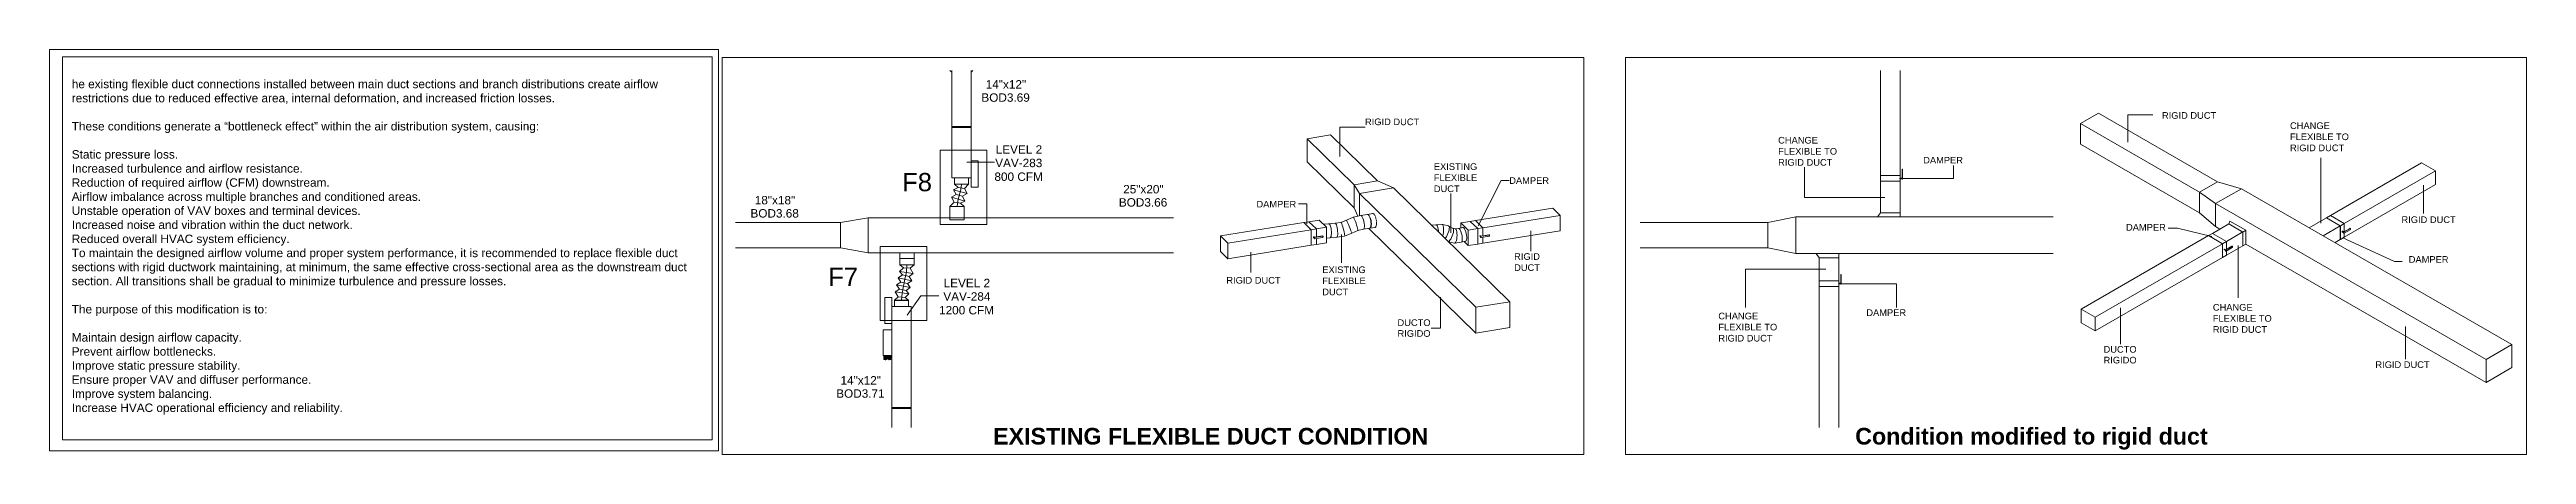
# Model space of a CAD drawing. Header units: metres. Extents: x -2 to 237, y -8 to 52.
# Drawn here: x 192.26 to 236.91, y 20.15 to 27.46 of the extents above; entities that cross this region are included whole.
import ezdxf

# ---------------------------------------------------------------- set-up
doc = ezdxf.new("R2010")
doc.units = ezdxf.units.M
doc.layers.get('0').update_dxf_attribs({"lineweight": 0})
doc.layers.add('DETALLE FORD_dwg', color=7, linetype='Continuous', lineweight=5, true_color=0x767676)
doc.layers.add('PDF_Geometry', color=7, linetype='Continuous', lineweight=0, true_color=0xaaaaaa)
for name, color, linetype, lineweight in [('G-ANNO-TEXT', 7, 'Continuous', 5), ('HVAC - Ductos', 5, 'Continuous', 0), ('M-HVAC-DUCT', 7, 'Continuous', 5), ('PDF_Text', 7, 'Continuous', 0), ('pie de plano', 251, 'Continuous', 0)]:
    doc.layers.add(name, color=color, linetype=linetype, lineweight=lineweight)
doc.styles.add('Arial', font='arial.ttf', dxfattribs={"height": 0.329893})
doc.styles.add('Arial_1', font='arial.ttf', dxfattribs={"height": 0.151898})
doc.styles.add('Arial_2', font='arial.ttf', dxfattribs={"height": 0.12})
doc.styles.add('PDF Helvetica', font='')
doc.styles.get('PDF Helvetica').set_extended_font_data('Helvetica')

# ---------------------------------------------------------------- blocks, each defined once
blk = doc.blocks.new('DETALLE FORD_dwg-3090271-PLANTA BAJA')
at = {"layer": 'HVAC - Ductos'}
for p, q in [((29.201, -95.072), (29.7, -95.072)), ((27.428, -96.076), (32.927, -96.076))]:
    blk.add_line(p, q, dxfattribs=at)
at = {"layer": 'HVAC - Ductos', "flags": 128}
for points in [[(28.9, -93.416), (28.931, -93.446), (28.931, -93.416)], [(29.283, -93.416), (29.283, -94.431), (28.931, -94.431), (28.931, -93.416)], [(29.313, -93.416), (29.283, -93.446), (29.283, -93.416)], [(29.045, -95.531), (28.981, -95.471), (29.233, -95.471), (29.16, -95.549), (29.21, -95.636), (28.963, -95.572), (29.045, -95.531), (29.16, -95.549)], [(28.981, -95.471), (28.985, -95.471), (29.004, -95.471), (29.031, -95.471), (29.068, -95.471), (29.105, -95.471), (29.146, -95.471), (29.182, -95.471), (29.21, -95.471), (29.228, -95.471), (29.233, -95.471)], [(29.027, -95.874), (29.04, -95.773), (29.068, -95.673), (29.095, -95.572), (29.105, -95.471)], [(28.976, -95.796), (28.898, -95.874), (28.898, -96.076)], [(29.013, -95.654), (28.963, -95.572), (29.21, -95.636), (29.123, -95.686), (29.169, -95.773), (28.926, -95.705), (29.013, -95.654), (29.123, -95.686)], [(29.155, -96.076), (29.155, -95.874), (29.091, -95.81), (29.169, -95.773), (28.926, -95.705), (28.976, -95.796), (29.091, -95.81)], [(25.035, -96.163), (26.924, -96.163), (26.924, -96.621), (25.035, -96.621)], [(32.927, -96.708), (27.428, -96.708), (27.428, -96.076)], [(28.898, -96.076), (28.898, -96.113), (28.903, -96.113), (28.917, -96.113), (28.935, -96.113), (28.963, -96.113), (28.995, -96.113), (29.027, -96.113), (29.059, -96.113), (29.091, -96.113), (29.118, -96.113), (29.137, -96.113), (29.15, -96.113), (29.155, -96.113), (29.155, -96.076)], [(28.184, -96.988), (28.239, -97.079), (27.987, -97.043), (28.06, -96.978), (27.996, -96.928), (28.252, -96.928), (27.996, -96.928), (27.996, -96.809), (27.996, -96.708), (28, -96.708)], [(28.005, -96.708), (28.01, -96.708), (28.014, -96.708)], [(28.019, -96.708), (28.023, -96.708), (28.028, -96.708)], [(28.037, -96.708), (28.046, -96.708), (28.055, -96.708)], [(28.248, -96.708), (28.252, -96.708), (28.252, -96.809), (28.252, -96.928), (28.184, -96.988), (28.06, -96.978)], [(28.065, -96.708), (28.069, -96.708), (28.083, -96.708)], [(28.092, -96.708), (28.097, -96.708), (28.124, -96.708), (28.152, -96.708), (28.156, -96.708)], [(28.165, -96.708), (28.179, -96.708), (28.184, -96.708)], [(28.193, -96.708), (28.202, -96.708), (28.207, -96.708)], [(28.216, -96.708), (28.22, -96.708), (28.23, -96.708)], [(28.234, -96.708), (28.239, -96.708), (28.243, -96.708)], [(28.11, -97.386), (28.161, -97.45), (27.909, -97.414), (27.987, -97.363), (27.936, -97.285), (28.184, -97.336), (28.11, -97.386), (27.987, -97.363)], [(28.133, -97.263), (28.184, -97.336), (27.936, -97.285), (28.014, -97.235), (27.964, -97.157), (28.211, -97.212), (28.133, -97.263), (28.014, -97.235)], [(28.165, -97.134), (28.211, -97.212), (27.964, -97.157), (28.042, -97.107), (27.987, -97.043), (28.239, -97.079), (28.165, -97.134), (28.042, -97.107)], [(28.124, -96.928), (28.115, -97.056), (28.087, -97.185), (28.06, -97.308), (28.037, -97.437), (28.028, -97.565)], [(28.092, -97.515), (28.152, -97.565), (27.9, -97.565), (27.968, -97.505), (27.909, -97.414), (28.161, -97.45), (28.092, -97.515), (27.968, -97.505)], [(28.152, -97.565), (28.147, -97.565), (28.129, -97.565), (28.101, -97.565), (28.065, -97.565), (28.028, -97.565), (27.987, -97.565), (27.95, -97.565), (27.923, -97.565), (27.904, -97.565), (27.9, -97.565)], [(28.129, -97.835), (28.376, -97.487), (28.701, -97.487)], [(27.703, -98.559), (27.767, -98.559), (27.762, -98.564), (27.707, -98.564), (27.707, -98.568), (27.762, -98.568), (27.758, -98.573), (27.707, -98.573), (27.707, -98.577), (27.758, -98.577), (27.753, -98.582), (27.707, -98.582), (27.707, -98.587), (27.748, -98.587), (27.748, -98.591), (27.707, -98.591), (27.707, -98.596), (27.744, -98.596), (27.744, -98.6), (27.707, -98.6), (27.707, -98.605), (27.739, -98.605), (27.735, -98.61), (27.707, -98.61), (27.707, -98.614), (27.735, -98.614), (27.73, -98.619), (27.707, -98.619), (27.707, -98.623), (27.73, -98.623), (27.726, -98.628), (27.707, -98.628), (27.707, -98.632), (27.726, -98.632), (27.73, -98.628), (27.73, -98.637), (27.735, -98.637), (27.735, -98.623), (27.739, -98.614), (27.739, -98.637), (27.744, -98.637), (27.744, -98.605), (27.748, -98.596), (27.748, -98.632), (27.753, -98.632), (27.753, -98.591), (27.762, -98.577), (27.762, -98.628), (27.762, -98.573), (27.767, -98.573), (27.771, -98.573), (27.771, -98.628), (27.771, -98.573), (27.776, -98.573), (27.781, -98.573), (27.781, -98.628), (27.785, -98.628), (27.785, -98.577), (27.79, -98.591), (27.79, -98.632), (27.794, -98.632), (27.794, -98.596), (27.799, -98.605), (27.799, -98.637), (27.803, -98.637), (27.803, -98.614), (27.813, -98.623), (27.813, -98.637), (27.813, -98.628), (27.817, -98.632), (27.835, -98.632), (27.835, -98.628), (27.817, -98.628), (27.817, -98.623), (27.835, -98.623), (27.835, -98.619), (27.813, -98.619), (27.808, -98.614), (27.835, -98.614), (27.835, -98.61), (27.808, -98.61), (27.803, -98.605), (27.835, -98.605), (27.835, -98.6), (27.803, -98.6), (27.799, -98.596), (27.835, -98.596), (27.835, -98.591), (27.794, -98.591), (27.794, -98.587), (27.835, -98.587), (27.835, -98.582), (27.79, -98.582), (27.79, -98.577), (27.835, -98.577), (27.835, -98.573), (27.785, -98.573), (27.781, -98.568), (27.835, -98.568), (27.835, -98.564), (27.781, -98.564), (27.781, -98.559), (27.84, -98.559)], [(27.776, -98.559), (27.776, -98.564), (27.776, -98.568), (27.771, -98.568), (27.771, -98.564), (27.767, -98.564), (27.771, -98.559)], [(27.849, -99.863), (27.849, -99.517), (28.202, -99.517), (28.202, -99.863)]]:
    blk.add_lwpolyline(points, dxfattribs=at)
for points in [[(28.931, -94.445), (28.931, -94.431), (29.283, -94.431), (29.283, -94.445)], [(28.931, -95.357), (28.931, -94.445), (29.283, -94.445), (29.283, -95.357)], [(29.407, -95.522), (29.283, -95.522), (29.283, -95.05), (29.407, -95.05)], [(28.981, -95.467), (28.985, -95.467), (29.004, -95.467), (29.031, -95.467), (29.068, -95.467), (29.105, -95.467), (29.146, -95.467), (29.178, -95.467), (29.21, -95.467), (29.224, -95.467), (29.233, -95.467), (29.233, -95.357), (29.228, -95.357), (29.215, -95.357), (29.196, -95.357), (29.169, -95.357), (29.141, -95.357), (29.105, -95.357), (29.073, -95.357), (29.045, -95.357), (29.018, -95.357), (28.999, -95.357), (28.985, -95.357), (28.981, -95.357), (28.981, -95.467), (28.981, -95.471), (28.985, -95.471), (29.004, -95.471), (29.031, -95.471), (29.068, -95.471), (29.105, -95.471), (29.146, -95.471), (29.182, -95.471), (29.21, -95.471), (29.228, -95.471), (29.233, -95.471), (29.233, -95.467), (29.224, -95.467), (29.21, -95.467), (29.178, -95.467), (29.146, -95.467), (29.105, -95.467), (29.068, -95.467), (29.031, -95.467), (29.004, -95.467), (28.985, -95.467), (28.981, -95.467), (28.985, -95.467), (28.999, -95.467), (29.018, -95.467), (29.045, -95.467), (29.073, -95.467), (29.105, -95.467), (29.141, -95.467), (29.169, -95.467), (29.196, -95.467), (29.215, -95.467), (29.228, -95.467), (29.233, -95.467), (29.228, -95.467), (29.215, -95.467), (29.196, -95.467), (29.169, -95.467), (29.141, -95.467), (29.105, -95.467), (29.073, -95.467), (29.045, -95.467), (29.018, -95.467), (28.999, -95.467), (28.985, -95.467)], [(29.155, -95.874), (29.15, -95.874), (29.137, -95.874), (29.118, -95.874), (29.091, -95.874), (29.059, -95.874), (29.027, -95.874), (28.995, -95.874), (28.963, -95.874), (28.935, -95.874), (28.917, -95.874), (28.903, -95.874), (28.898, -95.874), (28.903, -95.874), (28.917, -95.874), (28.935, -95.874), (28.963, -95.874), (28.995, -95.874), (29.027, -95.874), (29.059, -95.874), (29.091, -95.874), (29.118, -95.874), (29.137, -95.874), (29.15, -95.874), (29.155, -95.874), (28.898, -95.874)], [(27.428, -96.708), (26.924, -96.621), (26.924, -96.163), (27.428, -96.076)], [(27.996, -96.809), (28, -96.809), (28.014, -96.809), (28.032, -96.809), (28.06, -96.809), (28.092, -96.809), (28.124, -96.809), (28.156, -96.809), (28.188, -96.809), (28.211, -96.809), (28.234, -96.809), (28.248, -96.809), (28.252, -96.809), (28.248, -96.809), (28.234, -96.809), (28.211, -96.809), (28.188, -96.809), (28.156, -96.809), (28.124, -96.809), (28.092, -96.809), (28.06, -96.809), (28.032, -96.809), (28.014, -96.809), (28, -96.809)], [(27.996, -96.928), (28, -96.928), (28.014, -96.928), (28.032, -96.928), (28.06, -96.928), (28.092, -96.928), (28.124, -96.928), (28.156, -96.928), (28.188, -96.928), (28.211, -96.928), (28.234, -96.928), (28.248, -96.928), (28.252, -96.928), (28.248, -96.928), (28.234, -96.928), (28.211, -96.928), (28.188, -96.928), (28.156, -96.928), (28.124, -96.928), (28.092, -96.928), (28.06, -96.928), (28.032, -96.928), (28.014, -96.928), (28, -96.928)], [(27.726, -97.515), (27.849, -97.515), (27.849, -97.982), (27.726, -97.982)], [(28.202, -97.68), (28.202, -99.503), (27.849, -99.503), (27.849, -97.68)], [(28.152, -97.57), (28.147, -97.57), (28.129, -97.57), (28.101, -97.57), (28.065, -97.57), (28.028, -97.57), (27.987, -97.57), (27.95, -97.57), (27.923, -97.57), (27.909, -97.57), (27.9, -97.57), (27.9, -97.68), (27.904, -97.68), (27.918, -97.68), (27.936, -97.68), (27.964, -97.68), (27.991, -97.68), (28.028, -97.68), (28.06, -97.68), (28.087, -97.68), (28.115, -97.68), (28.133, -97.68), (28.147, -97.68), (28.152, -97.68), (28.152, -97.57), (28.152, -97.565), (28.147, -97.565), (28.129, -97.565), (28.101, -97.565), (28.065, -97.565), (28.028, -97.565), (27.987, -97.565), (27.95, -97.565), (27.923, -97.565), (27.904, -97.565), (27.9, -97.565), (27.9, -97.57), (27.909, -97.57), (27.923, -97.57), (27.95, -97.57), (27.987, -97.57), (28.028, -97.57), (28.065, -97.57), (28.101, -97.57), (28.129, -97.57), (28.147, -97.57), (28.152, -97.57), (28.147, -97.57), (28.133, -97.57), (28.115, -97.57), (28.087, -97.57), (28.06, -97.57), (28.028, -97.57), (27.991, -97.57), (27.964, -97.57), (27.936, -97.57), (27.918, -97.57), (27.904, -97.57), (27.9, -97.57), (27.904, -97.57), (27.918, -97.57), (27.936, -97.57), (27.964, -97.57), (27.991, -97.57), (28.028, -97.57), (28.06, -97.57), (28.087, -97.57), (28.115, -97.57), (28.133, -97.57), (28.147, -97.57)], [(27.693, -98.101), (27.849, -98.101), (27.849, -98.559), (27.693, -98.559)], [(28.202, -99.503), (28.202, -99.517), (27.849, -99.517), (27.849, -99.503)]]:
    blk.add_lwpolyline(points, close=True, dxfattribs=at)
at = {"layer": 'PDF_Geometry', "color": 234, "true_color": 0xa50052, "flags": 128}
for points in [[(28.726, -94.857), (29.564, -94.857), (29.564, -96.195), (28.726, -96.195)], [(27.644, -96.592), (28.482, -96.592), (28.482, -97.93), (27.644, -97.93)]]:
    blk.add_lwpolyline(points, close=True, dxfattribs=at)
at = {"layer": 'PDF_Text', "char_height": 0.1519, "attachment_point": 1, "line_spacing_factor": 0.941778, "style": 'Arial_1'}
for s, insert, width in [('14"x12"', (29.544, -93.592), 0.87033), ('BOD3.69', (29.466, -93.83), 1.04328), ('VAV-283', (29.715, -95.01), 1.01538), ('LEVEL 2', (29.724, -94.767), 1.00236), ('800 CFM', (29.701, -95.258), 1.04142), ('25"x20"', (32.022, -95.484), 0.87033), ('BOD3.68', (25.303, -95.92), 1.04328), ('18"x18"', (25.381, -95.682), 0.87033), ('BOD3.66', (31.944, -95.722), 1.04328), ('LEVEL 2', (28.785, -97.177), 1.00236), ('1200 CFM', (28.703, -97.668), 1.18275), ('VAV-284', (28.78, -97.42), 1.01538), ('14"x12"', (26.927, -98.934), 0.87033), ('BOD3.71', (26.849, -99.172), 1.04328)]:
    blk.add_mtext(s, dxfattribs=dict(at, insert=insert, width=width))
at = {"layer": 'PDF_Text', "color": 234, "true_color": 0xa50052, "char_height": 0.3299, "width": 0.64218, "attachment_point": 1, "line_spacing_factor": 0.941778, "style": 'Arial'}
for s, insert in [('F8', (28.038, -95.267)), ('F7', (26.705, -96.977))]:
    blk.add_mtext(s, dxfattribs=dict(at, insert=insert))
blk = doc.blocks.new('REDUCCIÓN RECTANGULAR PARA DUCTO DE AIRE ACONDICIONADO - LONGITUD - 30 cm 3-3090626-001')
at = {"layer": 'M-HVAC-DUCT', "color": 5, "true_color": 0x0000ff}
for p, q in [((664.786, -614.789), (665.21, -614.721)), ((664.883, -614.945), (664.786, -614.789)), ((664.786, -615.209), (664.786, -614.789)), ((665.21, -614.721), (665.495, -614.846)), ((664.857, -615.356), (664.786, -615.209)), ((665.495, -614.846), (664.883, -614.945)), ((664.883, -614.945), (664.883, -615.35))]:
    blk.add_line(p, q, dxfattribs=at)
blk = doc.blocks.new('CONEXION A RAMAL REDONDA - Standard-3092967-001')
at = {"layer": 'M-HVAC-DUCT', "color": 5, "true_color": 0x0000ff}
for p, q in [((665.123, -615.309), (665.027, -615.325)), ((665.07, -615.575), (665.166, -615.559)), ((665.131, -615.307), (665.123, -615.309)), ((665.166, -615.559), (665.174, -615.558))]:
    blk.add_line(p, q, dxfattribs=at)
for points in [[(665.049, -615.333, 0), (665.036, -615.325, 0), (665.024, -615.326, 0)], [(665.099, -615.496, 0), (665.097, -615.465, 0), (665.092, -615.432, 0), (665.084, -615.4, 0), (665.074, -615.372, 0), (665.062, -615.349, 0), (665.049, -615.333, 0)], [(665.068, -615.575, 0), (665.074, -615.574, 0), (665.084, -615.565, 0), (665.092, -615.548, 0), (665.097, -615.525, 0), (665.099, -615.496, 0)]]:
    blk.add_polyline3d(points, dxfattribs=at)
blk = doc.blocks.new('COMPUERTA RECTANGULAR - Standard-3095176-001')
at = {"layer": 'M-HVAC-DUCT', "color": 5, "true_color": 0x0000ff}
for p, q in [((663.974, -615.456), (663.88, -615.471)), ((664.014, -615.602), (663.88, -615.471)), ((663.974, -615.456), (664.108, -615.587)), ((664.014, -615.602), (664.108, -615.587)), ((664.014, -615.882), (664.014, -615.602)), ((664.108, -615.587), (664.108, -615.732)), ((664.108, -615.867), (664.014, -615.882)), ((664.056, -615.739), (664.071, -615.753)), ((664.08, -615.744), (664.065, -615.73)), ((664.066, -615.758), (664.069, -615.76)), ((664.075, -615.737), (664.216, -615.714)), ((664.219, -615.717), (664.078, -615.739)), ((664.078, -615.763), (664.219, -615.74)), ((664.108, -615.758), (664.108, -615.867)), ((664.228, -615.719), (664.225, -615.717))]:
    blk.add_line(p, q, dxfattribs=at)
for points in [[(664.055, -615.736, 0), (664.055, -615.734, 0), (664.056, -615.733, 0), (664.057, -615.731, 0), (664.058, -615.73, 0), (664.059, -615.729, 0), (664.061, -615.729, 0), (664.062, -615.729, 0), (664.064, -615.729, 0), (664.065, -615.73, 0)], [(664.057, -615.739, 0), (664.056, -615.738, 0), (664.055, -615.737, 0), (664.055, -615.736, 0)], [(664.067, -615.758, 0), (664.065, -615.756, 0), (664.064, -615.754, 0), (664.063, -615.751, 0), (664.064, -615.747, 0), (664.065, -615.744, 0), (664.067, -615.742, 0), (664.069, -615.74, 0), (664.072, -615.738, 0), (664.075, -615.737, 0)], [(664.078, -615.739, 0), (664.074, -615.74, 0), (664.072, -615.742, 0), (664.069, -615.744, 0), (664.067, -615.747, 0), (664.066, -615.75, 0), (664.066, -615.753, 0), (664.066, -615.756, 0), (664.067, -615.758, 0), (664.069, -615.761, 0), (664.072, -615.762, 0), (664.074, -615.763, 0), (664.078, -615.763, 0)], [(664.216, -615.714, 0), (664.219, -615.714, 0), (664.222, -615.715, 0), (664.225, -615.716, 0)], [(664.219, -615.74, 0), (664.222, -615.739, 0), (664.225, -615.737, 0), (664.227, -615.735, 0), (664.229, -615.732, 0), (664.23, -615.729, 0), (664.23, -615.726, 0), (664.23, -615.723, 0), (664.229, -615.721, 0), (664.227, -615.719, 0), (664.225, -615.717, 0), (664.222, -615.716, 0), (664.219, -615.717, 0)]]:
    blk.add_polyline3d(points, dxfattribs=at)
blk = doc.blocks.new('REDUCCIÓN RECTANGULAR PARA DUCTO DE AIRE ACONDICIONADO - LONGITUD - 30 cm 3-3090626-PLANTA BAJA Copy 1')
at = {"layer": 'M-HVAC-DUCT', "color": 5, "true_color": 0x0000ff}
for p, q in [((0, 0.3302), (0.508, 0.2286)), ((0, -0.3302), (0, 0.3302)), ((0.508, 0.2286), (0.508, -0.2286)), ((0.508, -0.2286), (0, -0.3302))]:
    blk.add_line(p, q, dxfattribs=at)
blk = doc.blocks.new('REDUCCIÓN RECTANGULAR PARA DUCTO DE AIRE ACONDICIONADO - LONGITUD - 10 cm-3093643-PLANTA BAJA Copy 1')
at = {"layer": 'M-HVAC-DUCT', "color": 96, "true_color": 0x008000}
for p, q in [((0, 0.1778), (0.0762, 0.1778)), ((0, -0.1778), (0, 0.1778)), ((0.0762, -0.2286), (0, -0.1778))]:
    blk.add_line(p, q, dxfattribs=at)
blk = doc.blocks.new('REDUCCIÓN RECTANGULAR PARA DUCTO DE AIRE ACONDICIONADO - LONGITUD - 10 cm-3093738-PLANTA BAJA Copy 1')
at = {"layer": 'M-HVAC-DUCT', "color": 96, "true_color": 0x008000}
for p, q in [((0, 0.1778), (0.0762, 0.2286)), ((0, -0.1778), (0, 0.1778)), ((0.0762, -0.1778), (0, -0.1778))]:
    blk.add_line(p, q, dxfattribs=at)
blk = doc.blocks.new('COMPUERTA RECTANGULAR - Standard-3095176-PLANTA BAJA Copy 1')
at = {"layer": 'M-HVAC-DUCT', "color": 96, "true_color": 0x008000}
for p, q in [((-0.165, 0.222), (-0.165, 0.216)), ((-0.165, 0.222), (-0.152, 0.222)), ((-0.152, 0.216), (-0.165, 0.216)), ((-0.152, 0.222), (0, 0.222)), ((0, 0.216), (-0.152, 0.216)), ((-0.05, -0.178), (-0.05, 0.178)), ((0.051, 0.178), (-0.05, 0.178)), ((-0.006, 0.216), (-0.006, 0.178)), ((0, 0.222), (0.013, 0.222)), ((0.013, 0.216), (0, 0.216)), ((0.006, 0.178), (0.006, 0.216)), ((0.013, 0.216), (0.013, 0.222)), ((0.051, 0.178), (0.051, -0.178)), ((-0.05, -0.178), (0.051, -0.178))]:
    blk.add_line(p, q, dxfattribs=at)
blk = doc.blocks.new('REDUCCIÓN RECTANGULAR PARA DUCTO DE AIRE ACONDICIONADO - LONGITUD - 30 cm 3-3090626-002')
at = {"layer": 'M-HVAC-DUCT', "color": 5, "true_color": 0x0000ff}
for p, q in [((1232.81, -683.705), (1233.133, -683.518)), ((1233.133, -683.518), (1233.565, -683.643)), ((1233.098, -683.912), (1232.81, -683.705)), ((1232.81, -684.078), (1232.81, -683.705)), ((1233.565, -683.643), (1233.098, -683.912)), ((1233.098, -683.912), (1233.098, -684.327)), ((1233.098, -684.327), (1232.81, -684.078))]:
    blk.add_line(p, q, dxfattribs=at)
blk = doc.blocks.new('REDUCCIÓN RECTANGULAR PARA DUCTO DE AIRE ACONDICIONADO - LONGITUD - 10 cm-3093738-002')
at = {"layer": 'M-HVAC-DUCT', "color": 96, "true_color": 0x008000}
for p, q in [((1233.337, -684.279), (1233.355, -684.227)), ((1233.588, -684.424), (1233.337, -684.279)), ((1233.355, -684.227), (1233.642, -684.393)), ((1233.642, -684.393), (1233.588, -684.424)), ((1233.588, -684.673), (1233.588, -684.424)), ((1233.642, -684.393), (1233.642, -684.641)), ((1233.588, -684.673), (1233.642, -684.641))]:
    blk.add_line(p, q, dxfattribs=at)
blk = doc.blocks.new('COMPUERTA RECTANGULAR - Standard-3095176-002')
at = {"layer": 'M-HVAC-DUCT', "color": 96, "true_color": 0x008000}
for p, q in [((1235.168, -684.125), (1235.096, -684.166)), ((1235.348, -684.312), (1235.096, -684.166)), ((1235.168, -684.125), (1235.419, -684.27)), ((1235.348, -684.312), (1235.419, -684.27)), ((1235.348, -684.56), (1235.348, -684.312)), ((1235.38, -684.421), (1235.407, -684.436)), ((1235.414, -684.425), (1235.387, -684.41)), ((1235.404, -684.442), (1235.409, -684.445)), ((1235.41, -684.421), (1235.518, -684.358)), ((1235.523, -684.361), (1235.415, -684.423)), ((1235.415, -684.444), (1235.523, -684.382)), ((1235.419, -684.27), (1235.419, -684.416)), ((1235.419, -684.441), (1235.419, -684.519)), ((1235.529, -684.36), (1235.525, -684.358)), ((1235.419, -684.519), (1235.348, -684.56))]:
    blk.add_line(p, q, dxfattribs=at)
for points in [[(1235.379, -684.418, 0), (1235.379, -684.417, 0), (1235.38, -684.415, 0), (1235.38, -684.414, 0), (1235.381, -684.412, 0), (1235.382, -684.411, 0), (1235.383, -684.41, 0), (1235.385, -684.41, 0), (1235.386, -684.41, 0), (1235.387, -684.41, 0)], [(1235.38, -684.421, 0), (1235.38, -684.42, 0), (1235.379, -684.419, 0), (1235.379, -684.418, 0)], [(1235.404, -684.442, 0), (1235.403, -684.441, 0), (1235.402, -684.439, 0), (1235.401, -684.436, 0), (1235.402, -684.433, 0), (1235.403, -684.43, 0), (1235.404, -684.427, 0), (1235.406, -684.425, 0), (1235.408, -684.422, 0), (1235.41, -684.421, 0)], [(1235.415, -684.423, 0), (1235.413, -684.425, 0), (1235.41, -684.427, 0), (1235.409, -684.43, 0), (1235.407, -684.433, 0), (1235.406, -684.436, 0), (1235.406, -684.439, 0), (1235.406, -684.441, 0), (1235.407, -684.443, 0), (1235.409, -684.445, 0), (1235.41, -684.445, 0), (1235.413, -684.445, 0), (1235.415, -684.444, 0)], [(1235.518, -684.358, 0), (1235.521, -684.357, 0), (1235.523, -684.357, 0), (1235.525, -684.358, 0)], [(1235.523, -684.382, 0), (1235.525, -684.38, 0), (1235.527, -684.378, 0), (1235.529, -684.375, 0), (1235.53, -684.372, 0), (1235.531, -684.369, 0), (1235.532, -684.366, 0), (1235.531, -684.364, 0), (1235.53, -684.362, 0), (1235.529, -684.36, 0), (1235.527, -684.36, 0), (1235.525, -684.36, 0), (1235.523, -684.361, 0)]]:
    blk.add_polyline3d(points, dxfattribs=at)

msp = doc.modelspace()

# ---------------------------------------------------------------- linework, layer by layer
at = {"lineweight": 0}
for points in [[(204.381, 27.316), (219.916, 27.316), (219.916, 20.151), (204.381, 20.151)], [(220.668, 27.316), (236.907, 27.316), (236.907, 20.151), (220.668, 20.151)]]:
    msp.add_lwpolyline(points, close=True, dxfattribs=at)
at = {"layer": 'G-ANNO-TEXT'}
for p, q in [((215.518, 26.057), (215.971, 26.057)), ((215.518, 25.528), (215.518, 26.057)), ((229.72, 26.283), (230.174, 26.283)), ((229.72, 25.788), (229.72, 26.283)), ((233.2, 24.324), (233.2, 25.509)), ((218.011, 24.281), (218.427, 25.096)), ((218.427, 25.096), (218.571, 25.096)), ((223.896, 24.793), (223.896, 25.335)), ((225.607, 25.133), (226.579, 25.133)), ((226.579, 25.133), (226.579, 25.365)), ((235.051, 25.01), (235.051, 24.502)), ((214.921, 24.678), (214.772, 24.678)), ((214.921, 24.312), (214.921, 24.678)), ((217.516, 24.155), (217.516, 24.86)), ((225.344, 24.793), (223.896, 24.793)), ((215.548, 24.12), (215.548, 23.608)), ((218.963, 24.187), (218.963, 23.82)), ((230.618, 24.235), (230.451, 24.235)), ((231.237, 24.085), (230.618, 24.235)), ((213.915, 23.804), (213.915, 23.438)), ((231.71, 23.923), (231.71, 22.979)), ((233.598, 24.061), (234.531, 23.634)), ((222.83, 23.498), (222.83, 22.807)), ((224.278, 23.498), (222.83, 23.498)), ((224.509, 23.231), (225.554, 23.231)), ((225.554, 23.231), (225.554, 22.807)), ((234.531, 23.634), (234.665, 23.634)), ((217.33, 22.992), (217.33, 22.431)), ((229.587, 22.799), (229.587, 22.144)), ((217.33, 22.431), (217.164, 22.431)), ((234.727, 22.463), (234.727, 21.87))]:
    msp.add_line(p, q, dxfattribs=at)
at = {"layer": 'M-HVAC-DUCT', "color": 5, "true_color": 0x0000ff}
for p, q in [((225.262, 27.084), (225.262, 25.185)), ((225.617, 27.084), (225.617, 25.185)), ((214.926, 25.85), (215.349, 25.919)), ((215.349, 25.919), (216.197, 25.089)), ((228.868, 26.126), (229.191, 26.313)), ((228.868, 25.753), (228.868, 26.126)), ((228.868, 26.126), (231.015, 24.887)), ((229.191, 26.313), (231.338, 25.073)), ((214.926, 25.431), (214.926, 25.85)), ((214.926, 25.85), (215.774, 25.02)), ((231.015, 24.513), (228.868, 25.753)), ((215.774, 24.601), (214.926, 25.431)), ((216.197, 25.089), (215.774, 25.02)), ((215.774, 25.02), (215.774, 24.601)), ((225.617, 25.185), (225.262, 25.185)), ((231.338, 25.073), (231.015, 24.887)), ((235.017, 25.416), (233.372, 24.466)), ((235.268, 25.27), (233.624, 24.321)), ((235.268, 25.022), (233.624, 24.072)), ((235.017, 25.416), (235.268, 25.27)), ((235.268, 25.27), (235.268, 25.022)), ((215.871, 24.865), (216.483, 24.964)), ((215.871, 24.46), (215.871, 24.865)), ((215.871, 24.865), (217.97, 22.81)), ((216.483, 24.964), (218.582, 22.909)), ((219.356, 24.599), (217.962, 24.374)), ((219.356, 24.599), (219.489, 24.468)), ((231.015, 24.887), (231.015, 24.513)), ((231.302, 24.679), (231.769, 24.949)), ((231.302, 24.265), (231.302, 24.679)), ((231.302, 24.679), (236.178, 21.864)), ((231.769, 24.949), (236.645, 22.134)), ((214.868, 24.338), (213.365, 24.096)), ((215.001, 24.207), (213.499, 23.965)), ((214.868, 24.338), (215.001, 24.207)), ((215.142, 24.383), (214.961, 24.354)), ((215.095, 24.223), (214.961, 24.354)), ((215.001, 24.207), (215.001, 23.928)), ((215.276, 24.252), (215.095, 24.223)), ((215.095, 24.078), (215.095, 24.223)), ((215.142, 24.383), (215.276, 24.252)), ((215.276, 24.252), (215.276, 23.972)), ((217.97, 22.344), (216.041, 24.232)), ((216.118, 24.503), (216.112, 24.501)), ((216.152, 24.251), (216.161, 24.252)), ((217.868, 24.359), (217.698, 24.331)), ((217.832, 24.201), (217.698, 24.331)), ((217.698, 24.331), (217.698, 24.241)), ((218.002, 24.228), (217.832, 24.201)), ((217.832, 23.921), (217.832, 24.201)), ((217.868, 24.359), (218.002, 24.228)), ((218.095, 24.243), (217.962, 24.374)), ((218.002, 24.228), (218.002, 23.948)), ((219.489, 24.468), (218.095, 24.243)), ((218.095, 24.099), (218.095, 24.243)), ((219.489, 24.188), (218.095, 23.963)), ((219.489, 24.468), (219.489, 24.188)), ((220.933, 24.338), (223.232, 24.338)), ((223.232, 24.338), (223.232, 23.881)), ((223.74, 23.779), (223.74, 24.439)), ((223.74, 24.439), (228.375, 24.439)), ((231.38, 24.22), (231.302, 24.265)), ((233.624, 24.321), (233.372, 24.466)), ((233.624, 24.176), (233.624, 24.321)), ((233.624, 24.072), (233.624, 24.15)), ((213.499, 23.965), (213.365, 24.096)), ((213.365, 24.096), (213.365, 23.816)), ((213.365, 23.816), (213.499, 23.685)), ((213.499, 23.685), (213.499, 23.965)), ((215.001, 23.928), (213.499, 23.685)), ((215.095, 23.943), (215.095, 24.052)), ((215.276, 23.972), (215.095, 23.943)), ((217.757, 23.994), (217.832, 23.921)), ((218.002, 23.948), (217.832, 23.921)), ((218.095, 23.963), (218.095, 24.072)), ((220.933, 23.881), (223.232, 23.881)), ((223.74, 23.779), (228.375, 23.779)), ((231.176, 24.102), (228.88, 22.776)), ((231.427, 23.956), (229.132, 22.631)), ((231.427, 23.708), (229.132, 22.382)), ((231.176, 24.102), (231.427, 23.956)), ((231.427, 23.956), (231.427, 23.708)), ((236.178, 21.449), (231.847, 23.95)), ((218.582, 22.909), (217.97, 22.81)), ((217.97, 22.81), (217.97, 22.344)), ((218.582, 22.443), (218.582, 22.909)), ((224.155, 23.185), (224.511, 23.185)), ((224.155, 23.185), (224.155, 20.637)), ((224.511, 23.185), (224.511, 20.637)), ((229.132, 22.631), (228.88, 22.776)), ((228.88, 22.776), (228.88, 22.528)), ((217.97, 22.344), (218.582, 22.443)), ((228.88, 22.528), (229.132, 22.382)), ((229.132, 22.382), (229.132, 22.631)), ((236.645, 22.134), (236.178, 21.864)), ((236.645, 21.719), (236.645, 22.134)), ((236.178, 21.864), (236.178, 21.449)), ((236.178, 21.449), (236.645, 21.719))]:
    msp.add_line(p, q, dxfattribs=at)
at = {"layer": 'M-HVAC-DUCT', "color": 96, "true_color": 0x008000}
for p, q in [((225.262, 25.084), (225.617, 25.084)), ((225.262, 25.084), (225.262, 24.516)), ((225.617, 25.084), (225.617, 24.516)), ((225.617, 24.516), (225.262, 24.516)), ((231.542, 24.313), (231.247, 24.143)), ((231.499, 23.998), (231.247, 24.143)), ((231.793, 24.168), (231.499, 23.998)), ((231.542, 24.313), (231.793, 24.168)), ((231.793, 24.168), (231.793, 23.919)), ((233.301, 24.425), (232.989, 24.245)), ((233.552, 24.28), (233.24, 24.1)), ((233.301, 24.425), (233.552, 24.28)), ((233.552, 24.28), (233.552, 24.031)), ((224.155, 23.703), (224.511, 23.703)), ((224.155, 23.703), (224.155, 23.286)), ((224.511, 23.703), (224.511, 23.286)), ((231.499, 23.853), (231.499, 23.998)), ((231.793, 23.919), (231.499, 23.749)), ((231.499, 23.749), (231.499, 23.827)), ((233.552, 24.031), (233.456, 23.975)), ((224.511, 23.286), (224.155, 23.286))]:
    msp.add_line(p, q, dxfattribs=at)
at = {"layer": 'M-HVAC-DUCT'}
for p, q in [((215.316, 24.317), (215.22, 24.307)), ((215.433, 24.326), (215.316, 24.317)), ((215.536, 24.341), (215.433, 24.325)), ((215.636, 24.381), (215.535, 24.341)), ((215.603, 24.095), (215.733, 24.147)), ((215.76, 24.435), (215.636, 24.381)), ((215.636, 24.381), (215.636, 24.381)), ((215.733, 24.147), (215.839, 24.192)), ((215.895, 24.465), (215.76, 24.435)), ((215.839, 24.192), (215.944, 24.216)), ((216.012, 24.484), (215.895, 24.465)), ((215.944, 24.216), (216.054, 24.234)), ((216.015, 24.485), (216.012, 24.484)), ((216.054, 24.234), (216.058, 24.235)), ((217.251, 24.298), (217.173, 24.288)), ((217.195, 24.267), (217.187, 24.278)), ((217.362, 24.304), (217.252, 24.298)), ((217.48, 24.276), (217.365, 24.303)), ((217.56, 24.233), (217.482, 24.275)), ((217.601, 24.223), (217.557, 24.234)), ((217.566, 24.224), (217.559, 24.233)), ((217.657, 24.232), (217.598, 24.223)), ((217.733, 24.249), (217.656, 24.232)), ((217.746, 24.251), (217.734, 24.249)), ((215.276, 24.057), (215.339, 24.064)), ((215.339, 24.064), (215.462, 24.073)), ((215.462, 24.073), (215.602, 24.095)), ((217.475, 23.992), (217.585, 23.965)), ((217.589, 23.965), (217.703, 23.982)), ((217.704, 23.982), (217.783, 24)), ((217.782, 24), (217.787, 24.001))]:
    msp.add_line(p, q, dxfattribs=at)
for points in [[(215.313, 24.316, 0), (215.323, 24.316, 0), (215.333, 24.307, 0)], [(215.333, 24.307, 0), (215.343, 24.29, 0), (215.352, 24.266, 0), (215.359, 24.237, 0), (215.364, 24.205, 0), (215.367, 24.172, 0), (215.367, 24.14, 0)], [(215.367, 24.14, 0), (215.364, 24.112, 0), (215.359, 24.089, 0), (215.351, 24.073, 0), (215.342, 24.065, 0), (215.337, 24.064, 0)], [(215.431, 24.325, 0), (215.438, 24.324, 0), (215.447, 24.315, 0)], [(215.447, 24.315, 0), (215.455, 24.298, 0), (215.463, 24.274, 0), (215.47, 24.245, 0), (215.475, 24.213, 0), (215.478, 24.18, 0), (215.48, 24.148, 0)], [(215.48, 24.148, 0), (215.479, 24.12, 0), (215.476, 24.097, 0), (215.471, 24.082, 0), (215.464, 24.074, 0), (215.46, 24.073, 0)], [(215.535, 24.341, 0), (215.539, 24.34, 0), (215.545, 24.33, 0)], [(215.545, 24.33, 0), (215.552, 24.313, 0), (215.561, 24.289, 0), (215.57, 24.261, 0), (215.579, 24.229, 0), (215.588, 24.197, 0), (215.595, 24.166, 0)], [(215.595, 24.166, 0), (215.6, 24.139, 0), (215.604, 24.117, 0), (215.605, 24.102, 0), (215.603, 24.095, 0), (215.602, 24.095, 0)], [(215.636, 24.381, 0), (215.638, 24.379, 0), (215.642, 24.369, 0)], [(215.642, 24.369, 0), (215.65, 24.351, 0), (215.66, 24.328, 0), (215.671, 24.301, 0), (215.684, 24.271, 0), (215.696, 24.24, 0), (215.708, 24.211, 0)], [(215.708, 24.211, 0), (215.718, 24.186, 0), (215.726, 24.166, 0), (215.731, 24.152, 0), (215.733, 24.147, 0), (215.733, 24.147, 0)], [(215.759, 24.434, 0), (215.763, 24.433, 0), (215.769, 24.424, 0)], [(215.769, 24.424, 0), (215.778, 24.407, 0), (215.787, 24.384, 0), (215.798, 24.356, 0), (215.809, 24.325, 0), (215.819, 24.293, 0), (215.828, 24.263, 0)], [(215.828, 24.263, 0), (215.834, 24.236, 0), (215.839, 24.214, 0), (215.841, 24.2, 0), (215.84, 24.193, 0), (215.839, 24.192, 0)], [(215.893, 24.465, 0), (215.902, 24.464, 0), (215.912, 24.456, 0)], [(215.912, 24.456, 0), (215.922, 24.44, 0), (215.932, 24.416, 0), (215.942, 24.388, 0), (215.95, 24.357, 0), (215.956, 24.324, 0), (215.959, 24.293, 0)], [(215.959, 24.293, 0), (215.96, 24.264, 0), (215.958, 24.241, 0), (215.953, 24.225, 0), (215.946, 24.217, 0), (215.943, 24.216, 0)], [(216.008, 24.483, 0), (216.02, 24.484, 0), (216.032, 24.476, 0)], [(216.011, 24.484, 0), (216.023, 24.484, 0), (216.036, 24.476, 0)], [(216.032, 24.476, 0), (216.045, 24.46, 0), (216.056, 24.437, 0), (216.066, 24.409, 0), (216.074, 24.377, 0), (216.079, 24.344, 0), (216.081, 24.312, 0)], [(216.036, 24.476, 0), (216.049, 24.46, 0), (216.061, 24.438, 0), (216.072, 24.409, 0), (216.08, 24.378, 0), (216.085, 24.345, 0), (216.086, 24.313, 0)], [(216.081, 24.312, 0), (216.079, 24.284, 0), (216.075, 24.261, 0), (216.067, 24.244, 0), (216.057, 24.235, 0), (216.052, 24.234, 0)], [(216.086, 24.313, 0), (216.085, 24.285, 0), (216.08, 24.261, 0), (216.072, 24.245, 0), (216.061, 24.236, 0), (216.056, 24.234, 0)], [(217.187, 24.278, 0), (217.175, 24.286, 0), (217.175, 24.286, 0)], [(217.266, 24.288, 0), (217.257, 24.297, 0), (217.248, 24.297, 0)], [(217.297, 24.166, 0), (217.295, 24.188, 0), (217.29, 24.219, 0), (217.283, 24.248, 0), (217.275, 24.271, 0), (217.266, 24.288, 0)], [(217.375, 24.294, 0), (217.367, 24.303, 0), (217.358, 24.303, 0)], [(217.371, 24.094, 0), (217.372, 24.098, 0), (217.379, 24.127, 0)], [(217.379, 24.127, 0), (217.384, 24.159, 0), (217.387, 24.193, 0), (217.387, 24.225, 0), (217.385, 24.254, 0), (217.381, 24.277, 0), (217.375, 24.294, 0)], [(217.454, 24.109, 0), (217.467, 24.139, 0), (217.478, 24.17, 0), (217.486, 24.201, 0), (217.491, 24.228, 0), (217.492, 24.25, 0), (217.489, 24.266, 0)], [(217.489, 24.266, 0), (217.482, 24.275, 0), (217.479, 24.276, 0)], [(217.531, 24.067, 0), (217.544, 24.097, 0), (217.556, 24.128, 0), (217.564, 24.159, 0), (217.568, 24.186, 0), (217.569, 24.208, 0), (217.566, 24.224, 0)], [(217.613, 24.213, 0), (217.604, 24.222, 0), (217.6, 24.223, 0)], [(217.625, 24.044, 0), (217.629, 24.077, 0), (217.63, 24.11, 0), (217.629, 24.143, 0), (217.626, 24.172, 0), (217.62, 24.196, 0), (217.613, 24.213, 0)], [(217.675, 24.222, 0), (217.664, 24.231, 0), (217.654, 24.231, 0)], [(217.723, 24.058, 0), (217.72, 24.09, 0), (217.714, 24.123, 0), (217.707, 24.154, 0), (217.697, 24.183, 0), (217.686, 24.206, 0), (217.675, 24.222, 0)], [(217.754, 24.24, 0), (217.742, 24.249, 0), (217.731, 24.248, 0)], [(217.805, 24.077, 0), (217.803, 24.109, 0), (217.797, 24.142, 0), (217.788, 24.173, 0), (217.778, 24.201, 0), (217.766, 24.224, 0), (217.754, 24.24, 0)], [(217.416, 24.05, 0), (217.424, 24.06, 0), (217.439, 24.082, 0), (217.454, 24.109, 0)], [(217.473, 23.994, 0), (217.475, 23.995, 0), (217.488, 24.002, 0), (217.502, 24.018, 0), (217.517, 24.04, 0), (217.531, 24.067, 0)], [(217.583, 23.966, 0), (217.592, 23.966, 0), (217.602, 23.975, 0), (217.611, 23.991, 0), (217.619, 24.015, 0), (217.625, 24.044, 0)], [(217.702, 23.982, 0), (217.706, 23.983, 0), (217.714, 23.991, 0), (217.72, 24.007, 0), (217.723, 24.03, 0), (217.723, 24.058, 0)], [(217.782, 24, 0), (217.785, 24.001, 0), (217.795, 24.009, 0), (217.801, 24.026, 0), (217.805, 24.049, 0), (217.805, 24.077, 0)]]:
    msp.add_polyline3d(points, dxfattribs=at)
at = {"layer": 'M-HVAC-DUCT', "color": 5, "true_color": 0x0000ff}
for points in [[(216.117, 24.501, 0), (216.111, 24.501, 0), (216.109, 24.501, 0)], [(216.132, 24.493, 0), (216.121, 24.5, 0), (216.12, 24.501, 0)], [(216.143, 24.478, 0), (216.143, 24.479, 0), (216.132, 24.493, 0)], [(216.154, 24.457, 0), (216.153, 24.461, 0), (216.147, 24.472, 0)], [(216.151, 24.251, 0), (216.153, 24.251, 0), (216.154, 24.251, 0)], [(216.164, 24.431, 0), (216.162, 24.438, 0), (216.158, 24.448, 0)], [(216.158, 24.253, 0), (216.162, 24.256, 0), (216.164, 24.258, 0)], [(216.172, 24.401, 0), (216.169, 24.412, 0), (216.167, 24.42, 0)], [(216.167, 24.263, 0), (216.169, 24.267, 0), (216.172, 24.272, 0)], [(216.177, 24.369, 0), (216.175, 24.385, 0), (216.174, 24.39, 0)], [(216.174, 24.28, 0), (216.175, 24.283, 0), (216.177, 24.295, 0)], [(216.18, 24.329, 0), (216.178, 24.356, 0), (216.178, 24.359, 0)], [(216.178, 24.302, 0), (216.178, 24.305, 0), (216.18, 24.329, 0)]]:
    msp.add_polyline3d(points, dxfattribs=at)
at = {"layer": 'pie de plano', "lineweight": 0}
for points in [[(192.259, 20.219), (192.259, 27.462), (204.32, 27.462), (204.32, 20.219)], [(192.495, 20.417), (192.495, 27.33), (204.206, 27.33), (204.206, 20.417)]]:
    msp.add_lwpolyline(points, close=True, dxfattribs=at)

# ---------------------------------------------------------------- block references
at = {"layer": 'DETALLE FORD_dwg', "color": 7}
msp.add_blockref('DETALLE FORD_dwg-3090271-PLANTA BAJA', (179.59, 120.5), dxfattribs=at)
at = {"layer": 'M-HVAC-DUCT', "color": 5, "true_color": 0x0000ff}
for name, p in [('REDUCCIÓN RECTANGULAR PARA DUCTO DE AIRE ACONDICIONADO - LONGITUD - 30 cm 3-3090626-001', (-449.013, 639.81)), ('REDUCCIÓN RECTANGULAR PARA DUCTO DE AIRE ACONDICIONADO - LONGITUD - 30 cm 3-3090626-002', (-1001.795, 708.591)), ('COMPUERTA RECTANGULAR - Standard-3095176-001', (-449.013, 639.81)), ('CONEXION A RAMAL REDONDA - Standard-3092967-001', (-449.013, 639.81)), ('COMPUERTA RECTANGULAR - Standard-3095176-001', (-446.012, 639.83))]:
    msp.add_blockref(name, p, dxfattribs=at)
at = {"layer": 'M-HVAC-DUCT', "color": 96, "true_color": 0x008000}
for name, p, rotation in [('COMPUERTA RECTANGULAR - Standard-3095176-PLANTA BAJA Copy 1', (225.44, 25.135), 270), ('REDUCCIÓN RECTANGULAR PARA DUCTO DE AIRE ACONDICIONADO - LONGITUD - 10 cm-3093643-PLANTA BAJA Copy 1', (225.44, 24.516), 270), ('REDUCCIÓN RECTANGULAR PARA DUCTO DE AIRE ACONDICIONADO - LONGITUD - 10 cm-3093738-PLANTA BAJA Copy 1', (224.333, 23.703), 90), ('COMPUERTA RECTANGULAR - Standard-3095176-PLANTA BAJA Copy 1', (224.333, 23.236), 270)]:
    msp.add_blockref(name, p, dxfattribs=dict(at, rotation=rotation))
at = {"layer": 'M-HVAC-DUCT', "color": 5, "true_color": 0x0000ff, "rotation": 180}
msp.add_blockref('REDUCCIÓN RECTANGULAR PARA DUCTO DE AIRE ACONDICIONADO - LONGITUD - 30 cm 3-3090626-PLANTA BAJA Copy 1', (223.74, 24.109), dxfattribs=at)
at = {"layer": 'M-HVAC-DUCT', "color": 96, "true_color": 0x008000}
for name, p in [('COMPUERTA RECTANGULAR - Standard-3095176-002', (-1003.921, 708.268)), ('REDUCCIÓN RECTANGULAR PARA DUCTO DE AIRE ACONDICIONADO - LONGITUD - 10 cm-3093738-002', (-1001.795, 708.591)), ('COMPUERTA RECTANGULAR - Standard-3095176-002', (-1001.795, 708.591))]:
    msp.add_blockref(name, p, dxfattribs=at)

# ---------------------------------------------------------------- texts
at = {"layer": 'G-ANNO-TEXT', "attachment_point": 1, "style": 'Arial_2'}
for s, insert, char_height, width in [('RIGID DUCT', (215.971, 26.216), 0.12, 1.40118), ('RIGID DUCT', (230.337, 26.331), 0.12, 1.40118), ('CHANGE FLEXIBLE TO RIGID DUCT', (232.645, 26.146), 0.12, 1.34966), ('CHANGE FLEXIBLE TO RIGID DUCT', (223.418, 25.884), 0.12, 1.34966), ('DAMPER', (226.033, 25.524), 0.12, 1.31797), ('EXISTING FLEXIBLE DUCT', (217.212, 25.408), 0.12, 0.73114), ('DAMPER', (218.571, 25.156), 0.12, 1.31797), ('DAMPER', (214.014, 24.73), 0.12, 1.31797), ('DAMPER', (229.689, 24.312), 0.12, 1.31797), ('RIGID DUCT', (234.654, 24.45), 0.12, 1.40118), ('RIGID DUCT', (218.659, 23.785), 0.12, 0.73114), ('DAMPER', (234.785, 23.732), 0.12, 1.31797), ('RIGID DUCT', (213.472, 23.356), 0.12, 1.40118), ('EXISTING FLEXIBLE DUCT', (215.201, 23.546), 0.12, 0.73114), ('DAMPER', (225.008, 22.772), 0.12, 1.31797), ('CHANGE FLEXIBLE TO RIGID DUCT', (231.254, 22.868), 0.12, 1.34966), ('DUCTO', (216.557, 22.591), 0.12, 0.73114), ('RIGIDO', (216.557, 22.396), 0.12, 0.73114), ('CHANGE FLEXIBLE TO RIGID DUCT', (222.34, 22.711), 0.12, 1.34966), ('DUCTO', (229.284, 22.109), 0.12, 0.73114), ('RIGIDO', (229.284, 21.915), 0.12, 0.73114), ('RIGID DUCT', (234.184, 21.833), 0.12, 1.40118), ('{\\fArial|b1|i0|c0|p34;EXISTING FLEXIBLE DUCT CONDITION}', (209.266, 20.632), 0.3, 8.66805), ('{\\fArial|b1|i0|c0|p34;Condition modified to rigid duct}', (224.807, 20.632), 0.3, 9.20785)]:
    msp.add_mtext(s, dxfattribs=dict(at, insert=insert, char_height=char_height, width=width))
at = {"layer": 'pie de plano', "lineweight": 0, "insert": (192.659, 23.894), "char_height": 0.152411, "width": 11.53435, "attachment_point": 4, "style": 'PDF Helvetica'}
msp.add_mtext('he existing flexible duct connections installed between main duct sections and branch distributions create airflow restrictions due to reduced effective area, internal deformation, and increased friction losses.^J^JThese conditions generate a {\\fArial|b0|i0|c0|p34;“}bottleneck effect{\\fArial|b0|i0|c0|p34;” }within the air distribution system, causing:^J^JStatic pressure loss.^JIncreased turbulence and airflow resistance.^JReduction of required airflow (CFM) downstream.^JAirflow imbalance across multiple branches and conditioned areas.^JUnstable operation of VAV boxes and terminal devices.^JIncreased noise and vibration within the duct network.^JReduced overall HVAC system efficiency.^JTo maintain the designed airflow volume and proper system performance, it is recommended to replace flexible duct sections with rigid ductwork maintaining, at minimum, the same effective cross-sectional area as the downstream duct section. All transitions shall be gradual to minimize turbulence and pressure losses.^J^JThe purpose of this modification is to:^J^JMaintain design airflow capacity.^JPrevent airflow bottlenecks.^JImprove static pressure stability.^JEnsure proper VAV and diffuser performance.^JImprove system balancing.^JIncrease HVAC operational efficiency and reliability.', dxfattribs=at)

doc.saveas('drawing.dxf')
